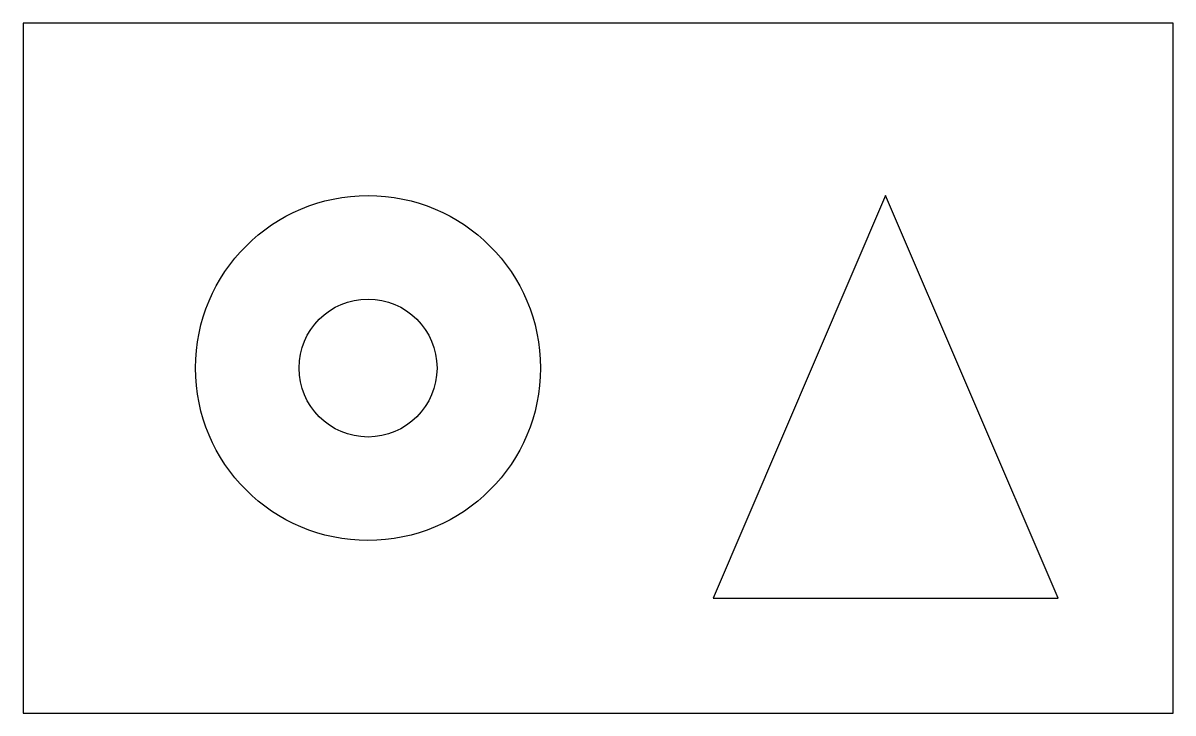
# Model space of a CAD drawing. Header units: metres. Extents: x 0 to 100, y 0 to 60.
import ezdxf

# ---------------------------------------------------------------- set-up
doc = ezdxf.new("R2010")
doc.units = ezdxf.units.M

msp = doc.modelspace()

# ---------------------------------------------------------------- linework, layer by layer
for p, q in [((75, 45), (60, 10)), ((90, 10), (75, 45)), ((60, 10), (90, 10))]:
    msp.add_line(p, q)
msp.add_lwpolyline([(0, 0), (100, 0), (100, 60), (0, 60)], close=True)
for radius in [15, 6]:
    msp.add_circle((30, 30), radius)

doc.saveas('drawing.dxf')
